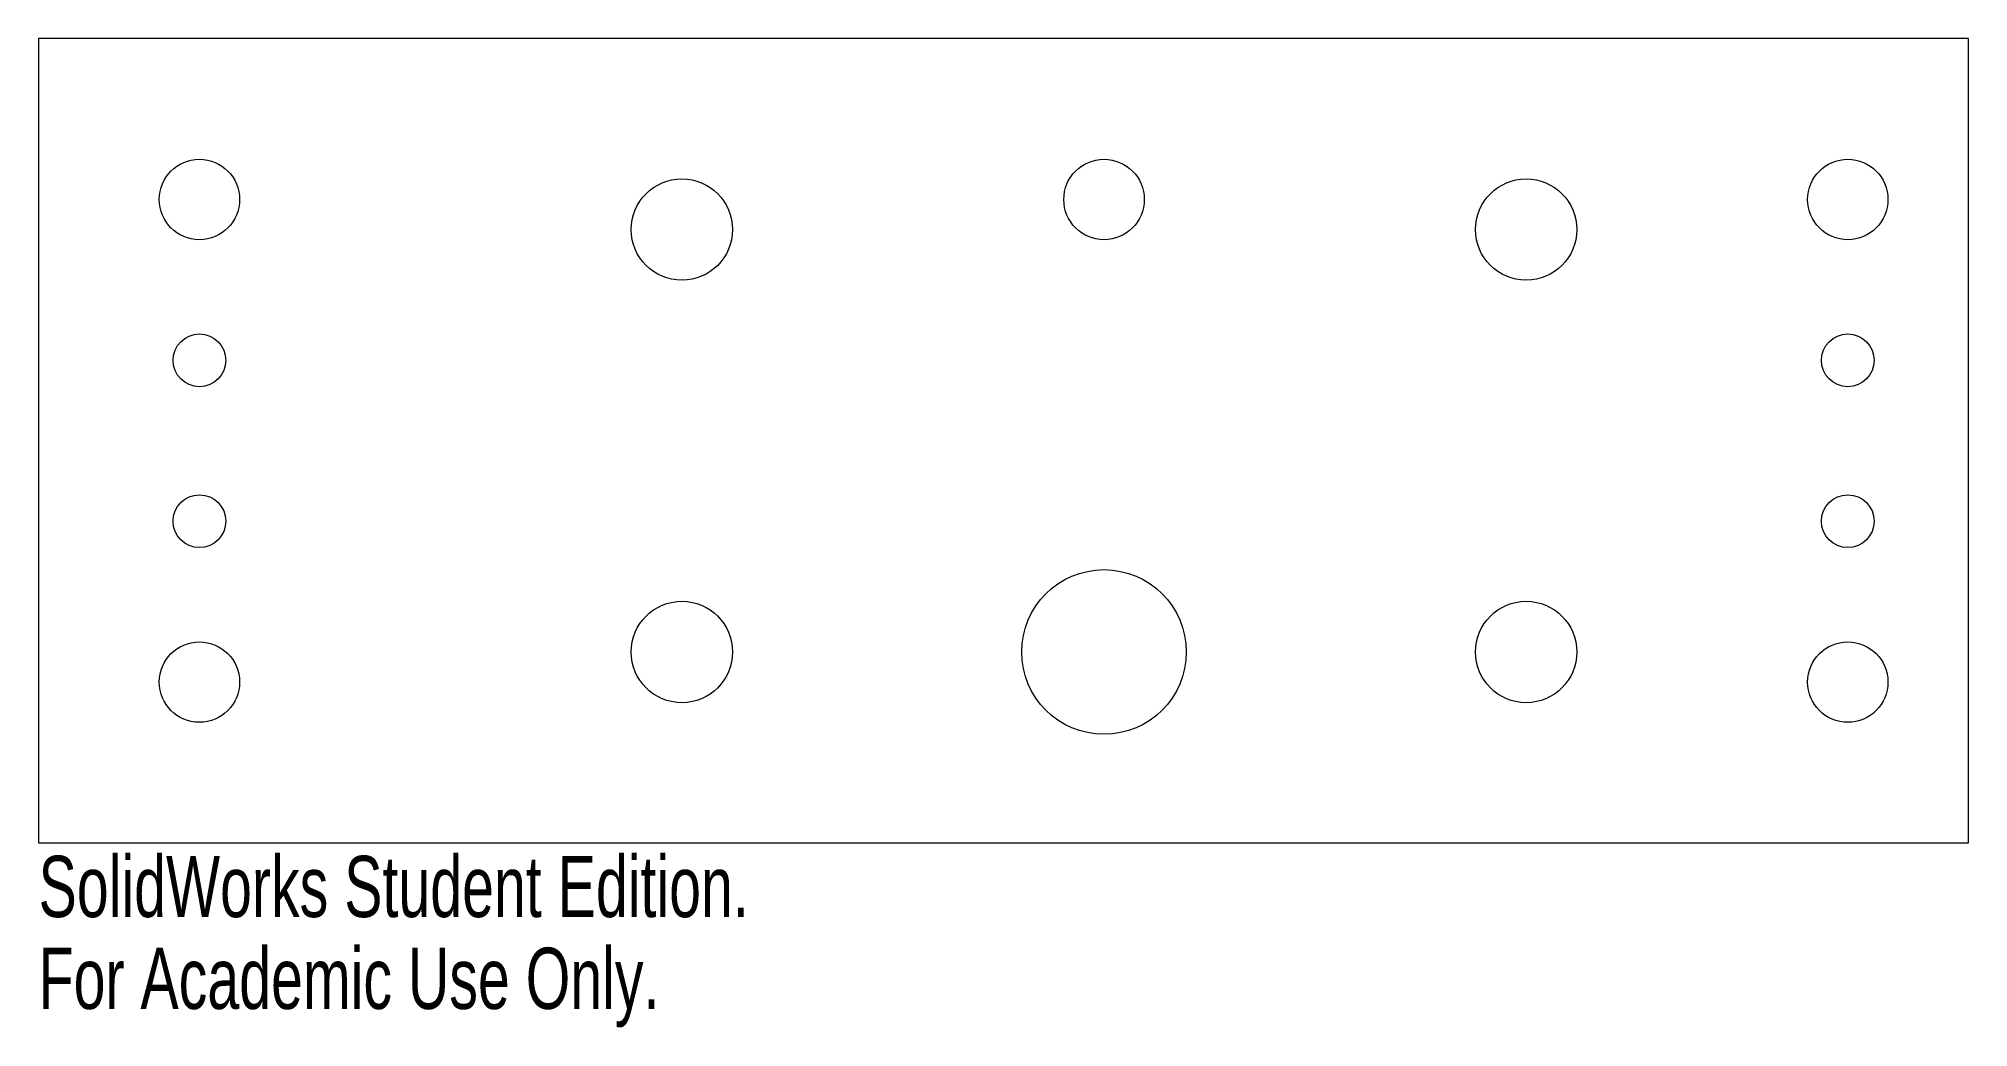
# Model space of a CAD drawing. Header units: inches. Extents: x 0 to 6, y -0.57 to 2.5.
import ezdxf

# ---------------------------------------------------------------- set-up
doc = ezdxf.new("R2010")
doc.units = ezdxf.units.IN
doc.header["$MEASUREMENT"] = 0
doc.styles.add('SLDTEXTSTYLE0', font='TXT', dxfattribs={"width": 0.7})

msp = doc.modelspace()

# ---------------------------------------------------------------- linework, layer by layer
at = {"color": 7, "linetype": 'Continuous', "lineweight": 15}
for p, q in [((6, 2.5), (0, 2.5)), ((0, 2.5), (0, 0)), ((6, 0), (6, 2.5)), ((0, 0), (6, 0))]:
    msp.add_line(p, q, dxfattribs=at)
for centre, radius in [((0.5, 2), 0.125), ((3.3125, 2), 0.125), ((5.625, 2), 0.125), ((2, 1.9065), 0.1575), ((4.625, 1.9065), 0.1575), ((0.5, 1.5), 0.082), ((5.625, 1.5), 0.082), ((0.5, 1), 0.082), ((5.625, 1), 0.082), ((3.3125, 0.5935), 0.2559), ((2, 0.5935), 0.1575), ((4.625, 0.5935), 0.1575), ((0.5, 0.5), 0.125), ((5.625, 0.5), 0.125)]:
    msp.add_circle(centre, radius, dxfattribs=at)

# ---------------------------------------------------------------- texts
at = {"color": 7, "linetype": 'Continuous', "char_height": 0.1903, "attachment_point": 1, "style": 'SLDTEXTSTYLE0'}
for s, insert in [('SolidWorks Student Edition.', (0, -0.0401)), ('For Academic Use Only.', (0, -0.3256))]:
    msp.add_mtext(s, dxfattribs=dict(at, insert=insert))

doc.saveas('drawing.dxf')
